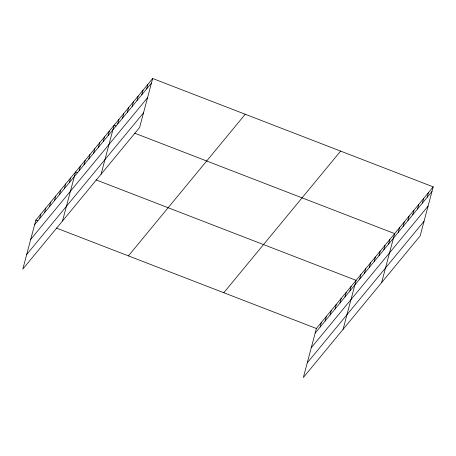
<?xml version="1.0" encoding="UTF-8"?>
<svg xmlns="http://www.w3.org/2000/svg" width="456" height="456" viewBox="0 0 456 456"><rect width="100%" height="100%" fill="white"/><g stroke="black" fill="none" stroke-linecap="round" stroke-linejoin="round"><path stroke-width="0.68" d="M152.657 78.489L35.842 220.117L22.8 269.131L139.616 127.498L152.657 78.489L433.2 186.869L420.158 235.883L303.343 377.511L316.384 328.502L433.2 186.869M39.581 218.692L40.806 214.098M44.545 212.673L45.771 208.078M49.51 206.653L50.736 202.059M54.475 200.634L55.7 196.04M59.44 194.615L60.665 190.021M64.404 188.596L65.63 184.002M69.369 182.577L70.594 177.982M62.518 220.978L75.559 171.963L77.543 172.727M79.156 170.715L80.376 166.121M83.972 164.872L85.198 160.278M88.795 159.03L90.014 154.436M93.611 153.188L94.837 148.593M98.428 147.345L99.653 142.751M103.25 141.502L104.47 136.908M108.066 135.66L109.292 131.066M101.067 174.238L114.108 125.223L116.092 125.993M117.705 123.981L118.93 119.381M122.521 118.138L123.747 113.538M127.344 112.296L128.564 107.696M132.16 106.453L133.386 101.853M136.977 100.611L138.202 96.011M141.799 94.768L143.019 90.168M146.615 88.926L147.841 84.331M320.123 327.077L321.349 322.483M325.088 321.058L326.314 316.458M330.053 315.039L331.278 310.439M335.017 309.02L336.243 304.42M339.982 303.001L341.208 298.401M344.947 296.981L346.172 292.382M349.912 290.962L351.137 286.362M343.06 329.357L356.102 280.343L96.056 179.881M359.698 279.1L360.918 274.506M364.515 273.258L365.74 268.664M369.332 267.415L370.557 262.821M374.154 261.573L375.373 256.979M378.97 255.73L380.196 251.136M383.792 249.888L385.012 245.294M388.609 244.045L389.834 239.451M381.609 282.623L394.651 233.609L134.611 133.146M398.248 232.36L399.467 227.766M403.064 226.518L404.29 221.924M407.886 220.675L409.106 216.081M412.703 214.839L413.923 210.239M417.519 208.996L418.745 204.396M422.341 203.154L423.561 198.554M427.158 197.311L428.383 192.711M34.616 224.711L151.438 83.083M30.717 239.371L147.533 97.744M26.699 254.471L143.515 112.843M128.421 255.884L245.237 114.251M223.805 292.735L340.621 151.101M315.159 333.097L431.974 191.469M311.26 347.751L428.076 206.123M307.241 362.856L424.057 221.228M35.842 220.117L37.825 220.881M56.339 228.034L316.384 328.502"/></g></svg>
